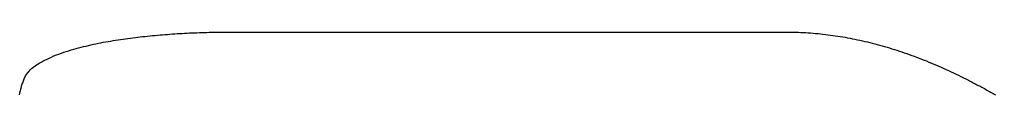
# Model space of a CAD drawing. Header units: metres. Extents: x 0 to 1400, y 0 to 90.
import ezdxf

# ---------------------------------------------------------------- set-up
doc = ezdxf.new("R2010")
doc.units = ezdxf.units.M

msp = doc.modelspace()

# ---------------------------------------------------------------- linework, layer by layer
msp.add_spline([(0, 0), (14.1, 34.7), (28.3, 45.3), (42.4, 52.7), (56.6, 58.6), (70.7, 63.4), (84.8, 67.4), (99, 70.9), (113.1, 74), (127.3, 76.6), (141.4, 78.9), (155.6, 81), (169.7, 82.8), (183.8, 84.3), (198, 85.7), (212.1, 86.8), (226.3, 87.8), (240.4, 88.6), (254.5, 89.2), (268.7, 89.6), (282.8, 89.9), (297, 90), (311.1, 90), (325.3, 90), (339.4, 90), (353.5, 90), (367.7, 90), (381.8, 90), (396, 90), (410.1, 90), (424.2, 90), (438.4, 90), (452.5, 90), (466.7, 90), (480.8, 90), (494.9, 90), (509.1, 90), (523.2, 90), (537.4, 90), (551.5, 90), (565.7, 90), (579.8, 90), (593.9, 90), (608.1, 90), (622.2, 90), (636.4, 90), (650.5, 90), (664.6, 90), (678.8, 90), (692.9, 90), (707.1, 90), (721.2, 90), (735.4, 90), (749.5, 90), (763.6, 90), (777.8, 90), (791.9, 90), (806.1, 90), (820.2, 90), (834.3, 90), (848.5, 90), (862.6, 90), (876.8, 90), (890.9, 90), (905.1, 90), (919.2, 90), (933.3, 90), (947.5, 90), (961.6, 90), (975.8, 90), (989.9, 90), (1004, 90), (1018.2, 90), (1032.3, 90), (1046.5, 90), (1060.6, 90), (1074.7, 90), (1088.9, 90), (1103, 90), (1117.2, 89.7), (1131.3, 89), (1145.5, 87.8), (1159.6, 86.2), (1173.7, 84.3), (1187.9, 81.9), (1202, 79.1), (1216.2, 75.9), (1230.3, 72.3), (1244.4, 68.3), (1258.6, 64), (1272.7, 59.2), (1286.9, 54.1), (1301, 48.6), (1315.2, 42.7), (1329.3, 36.5), (1343.4, 29.9), (1357.6, 22.9), (1371.7, 15.6), (1385.9, 8), (1400, 0)], degree=3)

doc.saveas('drawing.dxf')
